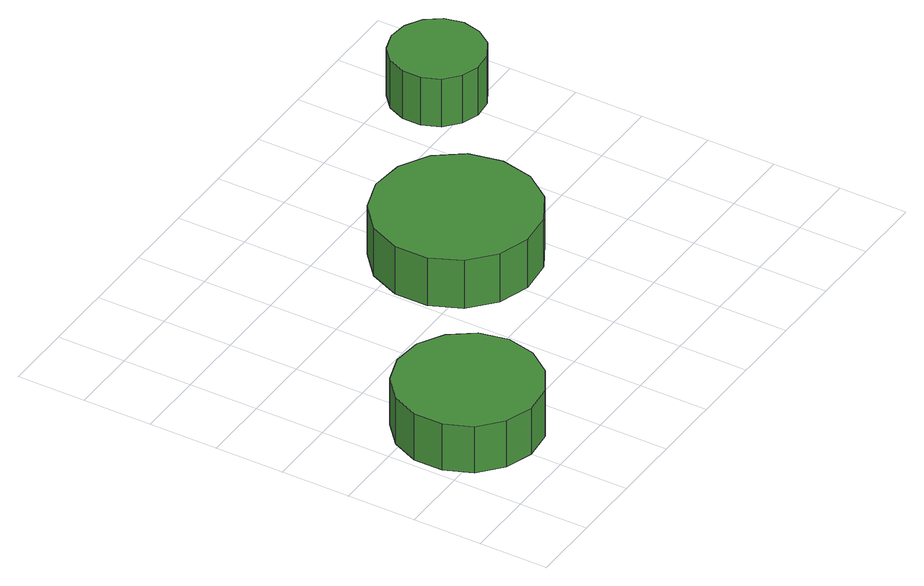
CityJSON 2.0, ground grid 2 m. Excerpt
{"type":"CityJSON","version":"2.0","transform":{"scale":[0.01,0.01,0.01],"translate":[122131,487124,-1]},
"CityObjects":{
"tree1":{"type":"SolitaryVegetationObject","attributes":{"function":"something"},"geometry":[{"type":"MultiSurface","lod":"1","boundaries":[[[0,1,2,3,4,5,6,7,8,9,10,11,12,13,14]],[[15,16,17,18,19,20,21,22,23,24,25,26,27,28,29]],[[0,29,28,1]],[[1,28,27,2]],[[2,27,26,3]],[[3,26,25,4]],[[4,25,24,5]],[[5,24,23,6]],[[6,23,22,7]],[[7,22,21,8]],[[8,21,20,9]],[[9,20,19,10]],[[10,19,18,11]],[[11,18,17,12]],[[12,17,16,13]],[[13,16,15,14]],[[14,15,29,0]]]}]},
"tree2":{"type":"SolitaryVegetationObject","attributes":{"function":"something"},"geometry":[{"type":"MultiSurface","lod":"1","boundaries":[[[30,31,32,33,34,35,36,37,38,39,40,41,42,43,44]],[[45,46,47,48,49,50,51,52,53,54,55,56,57,58,59]],[[30,59,58,31]],[[31,58,57,32]],[[32,57,56,33]],[[33,56,55,34]],[[34,55,54,35]],[[35,54,53,36]],[[36,53,52,37]],[[37,52,51,38]],[[38,51,50,39]],[[39,50,49,40]],[[40,49,48,41]],[[41,48,47,42]],[[42,47,46,43]],[[43,46,45,44]],[[44,45,59,30]]]}]},
"tree3":{"type":"SolitaryVegetationObject","attributes":{"function":"something"},"geometry":[{"type":"MultiSurface","lod":"1","boundaries":[[[60,61,62,63,64,65,66,67,68,69,70,71,72,73,74]],[[75,76,77,78,79,80,81,82,83,84,85,86,87,88,89]],[[60,89,88,61]],[[61,88,87,62]],[[62,87,86,63]],[[63,86,85,64]],[[64,85,84,65]],[[65,84,83,66]],[[66,83,82,67]],[[67,82,81,68]],[[68,81,80,69]],[[69,80,79,70]],[[70,79,78,71]],[[71,78,77,72]],[[72,77,76,73]],[[73,76,75,74]],[[74,75,89,60]]]}]}
},
"vertices":[
[427,292,246],[409,375,246],[359,444,246],[286,487,246],[201,495,246],[121,469,246],[57,412,246],[23,335,246],[23,250,246],[57,172,246],[121,116,246],[201,89,246],[286,98,246],[359,141,246],[409,209,246],[409,209,97],[359,141,97],[286,98,97],[201,89,97],[121,116,97],[57,172,97],[23,250,97],[23,335,97],[57,412,97],[121,469,97],[201,495,97],[286,487,97],[359,444,97],[409,375,97],[427,292,97],
[1071,700,253],[1051,795,253],[994,873,253],[910,921,253],[814,931,253],[722,901,253],[650,837,253],[611,748,253],[611,652,253],[650,563,253],[722,499,253],[814,469,253],[910,479,253],[994,527,253],[1051,605,253],[1051,605,98],[994,527,98],[910,479,98],[814,469,98],[722,499,98],[650,563,98],[611,652,98],[611,748,98],[650,837,98],[722,901,98],[814,931,98],[910,921,98],[994,873,98],[1051,795,98],[1071,700,98],
[1532,1097,253],[1520,1151,253],[1488,1195,253],[1440,1223,253],[1385,1229,253],[1333,1212,253],[1292,1175,253],[1270,1124,253],[1270,1069,253],[1292,1019,253],[1333,982,253],[1385,965,253],[1440,971,253],[1488,998,253],[1520,1043,253],[1520,1043,99],[1488,998,99],[1440,971,99],[1385,965,99],[1333,982,99],[1292,1019,99],[1270,1069,99],[1270,1124,99],[1292,1175,99],[1333,1212,99],[1385,1229,99],[1440,1223,99],[1488,1195,99],[1520,1151,99],[1532,1097,99]
]}
